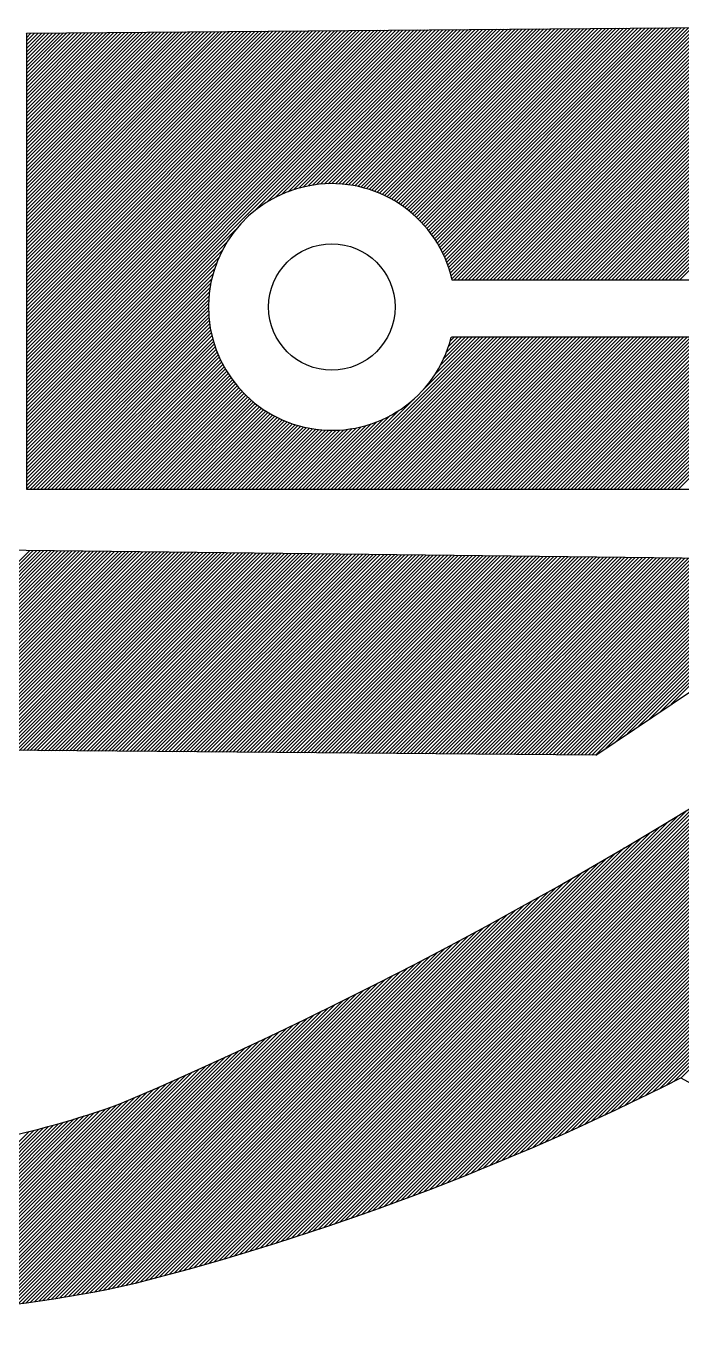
# Model space of a CAD drawing. Extents: x 0.4 to 28.1, y 0 to 28.5.
# Drawn here: x 6.95 to 10.18, y 6.37 to 12.85 of the extents above; entities that cross this region are included whole.
import ezdxf

# ---------------------------------------------------------------- set-up
doc = ezdxf.new("R2010")
doc.units = 0
doc.header["$MEASUREMENT"] = 0

msp = doc.modelspace()

# ---------------------------------------------------------------- linework, layer by layer
at = {"linetype": 'Continuous'}
for p, q in [((9.3824, 7.2965), (19.0401, 16.9541)), ((9.4133, 7.3097), (19.0294, 16.9257)), ((9.4444, 7.3231), (19.0185, 16.8972)), ((9.4756, 7.3366), (19.0076, 16.8686)), ((9.5071, 7.3504), (18.9966, 16.8399)), ((9.5386, 7.3643), (18.9854, 16.811)), ((9.5704, 7.3784), (18.9741, 16.7821)), ((9.6023, 7.3926), (18.9627, 16.753)), ((9.6345, 7.4071), (18.9512, 16.7238)), ((9.6668, 7.4217), (18.9395, 16.6945)), ((9.6993, 7.4366), (18.9278, 16.665)), ((9.732, 7.4516), (18.9385, 16.6581)), ((9.7649, 7.4668), (18.9562, 16.6581)), ((9.798, 7.4823), (18.9738, 16.6581)), ((9.8314, 7.4979), (18.9915, 16.6581)), ((9.8649, 7.5138), (19.0092, 16.6581)), ((9.8987, 7.5299), (19.0269, 16.6581)), ((9.9327, 7.5462), (19.0446, 16.6581)), ((9.9669, 7.5628), (19.0622, 16.6581)), ((10.0014, 7.5796), (19.0799, 16.6581)), ((10.0361, 7.5966), (18.7338, 16.2943)), ((10.0711, 7.6139), (18.7122, 16.255)), ((10.1064, 7.6315), (18.6903, 16.2154)), ((10.1419, 7.6493), (18.6682, 16.1756)), ((10.1754, 7.6652), (18.6459, 16.1356)), ((9.3737, 11.601), (11.7078, 13.9351)), ((9.3913, 11.601), (11.7166, 13.9263)), ((9.409, 11.601), (11.7254, 13.9174)), ((9.4267, 11.601), (11.7342, 13.9086)), ((9.4444, 11.601), (11.7431, 13.8997)), ((9.462, 11.601), (11.7519, 13.8909)), ((9.4797, 11.601), (11.7607, 13.882)), ((9.4974, 11.601), (11.7696, 13.8732)), ((9.5151, 11.601), (11.7784, 13.8644)), ((9.5328, 11.601), (11.7872, 13.8555)), ((9.5504, 11.601), (11.796, 13.8467)), ((9.5681, 11.601), (11.8049, 13.8378)), ((9.5858, 11.601), (11.8137, 13.829)), ((9.6035, 11.601), (11.8225, 13.8201)), ((9.6211, 11.601), (11.8314, 13.8113)), ((9.6388, 11.601), (11.8402, 13.8024)), ((9.6565, 11.601), (11.849, 13.7936)), ((9.6742, 11.601), (11.8578, 13.7847)), ((9.6919, 11.601), (11.8667, 13.7759)), ((9.7095, 11.601), (11.8755, 13.767)), ((9.7272, 11.601), (11.8843, 13.7582)), ((9.7449, 11.601), (11.8998, 13.7559)), ((9.7626, 11.601), (11.9174, 13.7559)), ((9.7802, 11.601), (11.9351, 13.7559)), ((9.7979, 11.601), (11.9528, 13.7559)), ((9.8156, 11.601), (11.9705, 13.7559)), ((9.8333, 11.601), (11.9881, 13.7559)), ((9.851, 11.601), (12.0058, 13.7559)), ((9.8686, 11.601), (12.0235, 13.7559)), ((9.8863, 11.601), (12.0412, 13.7559)), ((9.904, 11.601), (12.0589, 13.7559)), ((9.9217, 11.601), (12.0765, 13.7559)), ((9.9393, 11.601), (12.0942, 13.7559)), ((9.957, 11.601), (12.1119, 13.7559)), ((9.9747, 11.601), (12.1296, 13.7559)), ((9.9924, 11.601), (12.1472, 13.7559)), ((10.01, 11.601), (12.1649, 13.7559)), ((10.0277, 11.601), (12.1826, 13.7559)), ((10.0454, 11.601), (12.2003, 13.7559)), ((10.0631, 11.601), (12.218, 13.7559)), ((10.0808, 11.601), (12.2356, 13.7559)), ((10.0984, 11.601), (12.2533, 13.7559)), ((10.1161, 11.601), (12.271, 13.7559)), ((10.1338, 11.601), (12.2887, 13.7559)), ((10.1515, 11.601), (12.3063, 13.7559)), ((10.1691, 11.601), (12.324, 13.7559)), ((6.9458, 12.819), (10.5647, 12.8496)), ((6.9458, 10.8349), (8.9469, 12.8359)), ((6.9458, 10.8525), (8.929, 12.8358)), ((6.9458, 10.8702), (8.9112, 12.8356)), ((6.9458, 10.8879), (8.8934, 12.8355)), ((6.9458, 10.9056), (8.8755, 12.8353)), ((6.9458, 10.9232), (8.8577, 12.8352)), ((6.9458, 10.9409), (8.8399, 12.835)), ((6.9458, 10.9586), (8.8221, 12.8349)), ((6.9458, 10.9763), (8.8042, 12.8347)), ((6.9458, 10.994), (8.7864, 12.8346)), ((6.9458, 11.0116), (8.7686, 12.8344)), ((6.9458, 11.0293), (8.7507, 12.8343)), ((6.9458, 11.047), (8.7329, 12.8341)), ((6.9458, 11.0647), (8.7151, 12.834)), ((6.9458, 11.0823), (8.6973, 12.8338)), ((6.9458, 11.1), (8.6794, 12.8337)), ((6.9458, 11.1177), (8.6616, 12.8335)), ((6.9458, 11.1354), (8.6438, 12.8334)), ((6.9458, 11.1531), (8.6259, 12.8332)), ((6.9458, 11.1707), (8.6081, 12.8331)), ((6.9458, 11.1884), (8.5903, 12.8329)), ((6.9458, 11.2061), (8.5725, 12.8328)), ((6.9458, 11.2238), (8.5546, 12.8326)), ((6.9458, 11.2414), (8.5368, 12.8325)), ((6.9458, 11.2591), (8.519, 12.8323)), ((6.9458, 11.2768), (8.5011, 12.8322)), ((6.9458, 11.2945), (8.4833, 12.832)), ((6.9458, 11.3122), (8.4655, 12.8319)), ((6.9458, 11.3298), (8.4477, 12.8317)), ((6.9458, 11.3475), (8.4298, 12.8316)), ((6.9458, 11.3652), (8.412, 12.8314)), ((6.9458, 11.3829), (8.3942, 12.8313)), ((6.9458, 11.4005), (8.3763, 12.8311)), ((6.9458, 11.4182), (8.3585, 12.831)), ((6.9458, 11.4359), (8.3407, 12.8308)), ((6.9458, 11.4536), (8.3229, 12.8307)), ((6.9458, 11.4713), (8.305, 12.8305)), ((6.9458, 11.4889), (8.2872, 12.8304)), ((6.9458, 11.5066), (8.2694, 12.8302)), ((6.9458, 11.5243), (8.2515, 12.8301)), ((6.9458, 11.542), (8.2337, 12.8299)), ((6.9458, 11.5596), (8.2159, 12.8298)), ((6.9458, 11.5773), (8.1981, 12.8296)), ((6.9458, 11.595), (8.1802, 12.8295)), ((6.9458, 11.6127), (8.1624, 12.8293)), ((6.9458, 11.6304), (8.1446, 12.8292)), ((6.9458, 11.648), (8.1267, 12.829)), ((6.9458, 11.6657), (8.1089, 12.8289)), ((8.0711, 11.9426), (8.9647, 12.8361)), ((8.132, 11.9857), (8.9825, 12.8362)), ((8.173, 12.009), (9.0003, 12.8364)), ((8.207, 12.0253), (9.0182, 12.8365)), ((8.237, 12.0377), (9.036, 12.8367)), ((8.2643, 12.0473), (9.0538, 12.8369)), ((8.2896, 12.0549), (9.0717, 12.837)), ((8.3134, 12.0611), (9.0895, 12.8372)), ((8.3359, 12.0659), (9.1073, 12.8373)), ((8.3574, 12.0697), (9.1251, 12.8375)), ((8.378, 12.0727), (9.143, 12.8376)), ((8.3978, 12.0748), (9.1608, 12.8378)), ((8.4169, 12.0762), (9.1786, 12.8379)), ((8.4354, 12.077), (9.1965, 12.8381)), ((8.4534, 12.0773), (9.2143, 12.8382)), ((8.4708, 12.077), (9.2321, 12.8384)), ((8.4877, 12.0763), (9.2499, 12.8385)), ((8.5042, 12.0751), (9.2678, 12.8387)), ((8.5203, 12.0735), (9.2856, 12.8388)), ((8.536, 12.0716), (9.3034, 12.839)), ((8.5514, 12.0693), (9.3213, 12.8391)), ((8.5664, 12.0666), (9.3391, 12.8393)), ((8.5811, 12.0636), (9.3569, 12.8394)), ((8.5955, 12.0603), (9.3747, 12.8396)), ((8.6096, 12.0568), (9.3926, 12.8397)), ((8.6234, 12.0529), (9.4104, 12.8399)), ((8.637, 12.0488), (9.4282, 12.84)), ((8.6503, 12.0444), (9.4461, 12.8402)), ((8.6633, 12.0397), (9.4639, 12.8403)), ((8.6761, 12.0349), (9.4817, 12.8405)), ((8.6887, 12.0297), (9.4995, 12.8406)), ((8.701, 12.0244), (9.5174, 12.8408)), ((8.7131, 12.0188), (9.5352, 12.8409)), ((8.725, 12.013), (9.553, 12.8411)), ((8.7367, 12.007), (9.5709, 12.8412)), ((8.7481, 12.0008), (9.5887, 12.8414)), ((8.7594, 11.9944), (9.6065, 12.8415)), ((8.7705, 11.9878), (9.6243, 12.8417)), ((8.7813, 11.981), (9.6422, 12.8418)), ((8.792, 11.974), (9.66, 12.842)), ((8.8025, 11.9668), (9.6778, 12.8421)), ((8.8128, 11.9594), (9.6957, 12.8423)), ((8.8229, 11.9518), (9.7135, 12.8424)), ((8.8328, 11.9441), (9.7313, 12.8426)), ((8.8425, 11.9361), (9.7491, 12.8427)), ((8.8521, 11.928), (9.767, 12.8429)), ((8.8614, 11.9197), (9.7848, 12.843)), ((8.8706, 11.9112), (9.8026, 12.8432)), ((8.8796, 11.9025), (9.8205, 12.8433)), ((8.8884, 11.8936), (9.8383, 12.8435)), ((8.8971, 11.8846), (9.8561, 12.8436)), ((8.9055, 11.8754), (9.8739, 12.8438)), ((8.9138, 11.866), (9.8918, 12.8439)), ((8.9219, 11.8564), (9.9096, 12.8441)), ((8.9298, 11.8466), (9.9274, 12.8442)), ((8.9375, 11.8367), (9.9453, 12.8444)), ((8.9451, 11.8265), (9.9631, 12.8445)), ((8.9524, 11.8162), (9.9809, 12.8447)), ((8.9595, 11.8057), (9.9987, 12.8448)), ((8.9665, 11.7949), (10.0166, 12.845)), ((8.9733, 11.784), (10.0344, 12.8451)), ((8.9798, 11.7729), (10.0522, 12.8453)), ((8.9862, 11.7616), (10.0701, 12.8454)), ((8.9924, 11.7501), (10.0879, 12.8456)), ((8.9983, 11.7384), (10.1057, 12.8458)), ((9.0041, 11.7264), (10.1235, 12.8459)), ((9.0096, 11.7143), (10.1414, 12.8461)), ((9.0149, 11.7019), (10.1592, 12.8462)), ((9.0199, 11.6893), (10.177, 12.8464)), ((9.0248, 11.6764), (10.1949, 12.8465)), ((9.0293, 11.6633), (10.2127, 12.8467)), ((9.0337, 11.65), (10.2305, 12.8468)), ((9.0377, 11.6363), (10.2483, 12.847)), ((9.0415, 11.6225), (10.2662, 12.8471)), ((9.045, 11.6083), (10.284, 12.8473)), ((9.0555, 11.601), (10.3018, 12.8474)), ((9.0731, 11.601), (10.3197, 12.8476)), ((9.0908, 11.601), (10.3375, 12.8477)), ((9.1085, 11.601), (10.3553, 12.8479)), ((9.1262, 11.601), (10.3731, 12.848)), ((9.1438, 11.601), (10.391, 12.8482)), ((9.1615, 11.601), (10.4088, 12.8483)), ((9.1792, 11.601), (10.4266, 12.8485)), ((9.1969, 11.601), (10.4445, 12.8486)), ((9.2146, 11.601), (10.4623, 12.8488)), ((9.2322, 11.601), (10.4801, 12.8489)), ((9.2499, 11.601), (10.4979, 12.8491)), ((9.2676, 11.601), (10.5158, 12.8492)), ((9.2853, 11.601), (10.5336, 12.8494)), ((9.3029, 11.601), (10.5514, 12.8495)), ((9.3206, 11.601), (10.5693, 12.8498)), ((9.3383, 11.601), (10.5897, 12.8524)), ((9.356, 11.601), (10.6166, 12.8616)), ((6.9458, 11.6834), (8.0911, 12.8287)), ((6.9458, 11.7011), (8.0733, 12.8286)), ((6.9458, 11.7187), (8.0554, 12.8284)), ((6.9458, 11.7364), (8.0376, 12.8283)), ((6.9458, 11.7541), (8.0198, 12.8281)), ((6.9458, 11.7718), (8.0019, 12.828)), ((6.9458, 11.7895), (7.9841, 12.8278)), ((6.9458, 11.8071), (7.9663, 12.8276)), ((6.9458, 11.8248), (7.9485, 12.8275)), ((6.9458, 11.8425), (7.9306, 12.8273)), ((6.9458, 11.8602), (7.9128, 12.8272)), ((6.9458, 11.8778), (7.895, 12.827)), ((6.9458, 11.8955), (7.8771, 12.8269)), ((6.9458, 11.9132), (7.8593, 12.8267)), ((6.9458, 11.9309), (7.8415, 12.8266)), ((6.9458, 11.9486), (7.8237, 12.8264)), ((6.9458, 11.9662), (7.8058, 12.8263)), ((6.9458, 11.9839), (7.788, 12.8261)), ((6.9458, 12.0016), (7.7702, 12.826)), ((6.9458, 12.0193), (7.7523, 12.8258)), ((6.9458, 12.0369), (7.7345, 12.8257)), ((6.9458, 12.0546), (7.7167, 12.8255)), ((6.9458, 12.0723), (7.6989, 12.8254)), ((6.9458, 12.09), (7.681, 12.8252)), ((6.9458, 12.1077), (7.6632, 12.8251)), ((6.9458, 12.1253), (7.6454, 12.8249)), ((6.9458, 12.143), (7.6275, 12.8248)), ((6.9458, 12.1607), (7.6097, 12.8246)), ((6.9458, 12.1784), (7.5919, 12.8245)), ((6.9458, 12.196), (7.5741, 12.8243)), ((6.9458, 12.2137), (7.5562, 12.8242)), ((6.9458, 12.2314), (7.5384, 12.824)), ((6.9458, 12.2491), (7.5206, 12.8239)), ((6.9458, 12.2668), (7.5027, 12.8237)), ((6.9458, 12.2844), (7.4849, 12.8236)), ((6.9458, 12.3021), (7.4671, 12.8234)), ((6.9458, 12.3198), (7.4493, 12.8233)), ((6.9458, 12.3375), (7.4314, 12.8231)), ((6.9458, 12.3551), (7.4136, 12.823)), ((6.9458, 12.3728), (7.3958, 12.8228)), ((6.9458, 12.3905), (7.3779, 12.8227)), ((6.9458, 12.4082), (7.3601, 12.8225)), ((6.9458, 12.4258), (7.3423, 12.8224)), ((6.9458, 12.4435), (7.3245, 12.8222)), ((6.9458, 12.4612), (7.3066, 12.8221)), ((6.9458, 12.4789), (7.2888, 12.8219)), ((6.9458, 12.4966), (7.271, 12.8218)), ((6.9458, 12.5142), (7.2531, 12.8216)), ((6.9458, 12.5319), (7.2353, 12.8215)), ((6.9458, 12.5496), (7.2175, 12.8213)), ((6.9458, 12.5673), (7.1997, 12.8212)), ((6.9458, 12.5849), (7.1818, 12.821)), ((6.9458, 12.6026), (7.164, 12.8209)), ((6.9458, 12.6203), (7.1462, 12.8207)), ((6.9458, 12.638), (7.1283, 12.8206)), ((6.9458, 12.6557), (7.1105, 12.8204)), ((6.9458, 12.6733), (7.0927, 12.8203)), ((6.9458, 12.691), (7.0749, 12.8201)), ((6.9458, 12.7087), (7.057, 12.82)), ((6.9458, 12.7264), (7.0392, 12.8198)), ((6.9458, 12.744), (7.0214, 12.8197)), ((6.9458, 12.7617), (7.0035, 12.8195)), ((6.9458, 12.7794), (6.9857, 12.8194)), ((6.9458, 12.7971), (6.9679, 12.8192)), ((6.9458, 12.819), (6.9458, 10.5704)), ((6.9458, 12.8148), (6.9501, 12.819)), ((9.3517, 7.2834), (13.9678, 11.8996)), ((6.9458, 10.8172), (7.9794, 11.8508)), ((6.9458, 10.7995), (7.9362, 11.7899)), ((6.9458, 10.7818), (7.9129, 11.7489)), ((6.9458, 10.7641), (7.8966, 11.715)), ((6.9458, 10.7465), (7.8843, 11.685)), ((6.9458, 10.7288), (7.8746, 11.6577)), ((6.9458, 10.7111), (7.867, 11.6323)), ((6.9458, 10.6934), (7.8609, 11.6085)), ((11.3654, 11.601), (9.0467, 11.601)), ((6.9458, 10.6758), (7.856, 11.586)), ((6.9458, 10.6581), (7.8522, 11.5645)), ((6.9458, 10.6404), (7.8493, 11.5439)), ((9.3211, 7.2705), (13.6408, 11.5902)), ((6.9458, 10.6227), (7.8471, 11.5241)), ((6.9458, 10.605), (7.8457, 11.505)), ((6.9458, 10.5874), (7.8449, 11.4865)), ((6.9465, 10.5704), (7.8446, 11.4686)), ((6.9642, 10.5704), (7.8449, 11.4511)), ((6.9819, 10.5704), (7.8456, 11.4342)), ((6.9996, 10.5704), (7.8468, 11.4177)), ((7.0172, 10.5704), (7.8484, 11.4016)), ((7.0349, 10.5704), (7.8503, 11.3859)), ((7.0526, 10.5704), (7.8527, 11.3705)), ((7.0703, 10.5704), (7.8553, 11.3555)), ((7.0879, 10.5704), (7.8583, 11.3408)), ((9.2907, 7.2578), (13.4334, 11.4005)), ((7.1056, 10.5704), (7.8616, 11.3264)), ((7.1233, 10.5704), (7.8652, 11.3123)), ((7.141, 10.5704), (7.869, 11.2985)), ((7.1587, 10.5704), (7.8732, 11.2849)), ((8.4314, 10.5704), (9.181, 11.32)), ((8.4491, 10.5704), (9.1986, 11.32)), ((8.4668, 10.5704), (9.2163, 11.32)), ((8.4845, 10.5704), (9.234, 11.32)), ((8.5022, 10.5704), (9.2517, 11.32)), ((8.5198, 10.5704), (9.2694, 11.32)), ((8.5375, 10.5704), (9.287, 11.32)), ((8.5552, 10.5704), (9.3047, 11.32)), ((8.5729, 10.5704), (9.3224, 11.32)), ((8.5905, 10.5704), (9.3401, 11.32)), ((8.6082, 10.5704), (9.3577, 11.32)), ((8.6259, 10.5704), (9.3754, 11.32)), ((8.6436, 10.5704), (9.3931, 11.32)), ((8.6613, 10.5704), (9.4108, 11.32)), ((8.6789, 10.5704), (9.4285, 11.32)), ((8.6966, 10.5704), (9.4461, 11.32)), ((8.7143, 10.5704), (9.4638, 11.32)), ((8.732, 10.5704), (9.4815, 11.32)), ((8.7496, 10.5704), (9.4992, 11.32)), ((8.7673, 10.5704), (9.5168, 11.32)), ((8.785, 10.5704), (9.5345, 11.32)), ((8.8027, 10.5704), (9.5522, 11.32)), ((8.8204, 10.5704), (9.5699, 11.32)), ((8.838, 10.5704), (9.5876, 11.32)), ((8.8557, 10.5704), (9.6052, 11.32)), ((8.8734, 10.5704), (9.6229, 11.32)), ((8.8911, 10.5704), (9.6406, 11.32)), ((8.9016, 11.0583), (9.1633, 11.32)), ((8.9087, 10.5704), (9.6583, 11.32)), ((8.9264, 10.5704), (9.6759, 11.32)), ((8.9441, 10.5704), (9.6936, 11.32)), ((8.9618, 10.5704), (9.7113, 11.32)), ((8.9625, 11.1369), (9.1456, 11.32)), ((8.9795, 10.5704), (9.729, 11.32)), ((8.9884, 11.1804), (9.1279, 11.32)), ((8.9971, 10.5704), (9.7467, 11.32)), ((9.0059, 11.2156), (9.1103, 11.32)), ((9.0148, 10.5704), (9.7643, 11.32)), ((9.019, 11.2464), (9.0926, 11.32)), ((9.0292, 11.2742), (9.0749, 11.32)), ((9.0325, 10.5704), (9.782, 11.32)), ((9.0373, 11.3), (9.0572, 11.32)), ((11.5144, 11.32), (9.0427, 11.32)), ((9.0502, 10.5704), (9.7997, 11.32)), ((9.0678, 10.5704), (9.8174, 11.32)), ((9.0855, 10.5704), (9.835, 11.32)), ((9.1032, 10.5704), (9.8527, 11.32)), ((9.1209, 10.5704), (9.8704, 11.32)), ((9.1386, 10.5704), (9.8881, 11.32)), ((9.1562, 10.5704), (9.9058, 11.32)), ((9.1739, 10.5704), (9.9234, 11.32)), ((9.1916, 10.5704), (9.9411, 11.32)), ((9.2093, 10.5704), (9.9588, 11.32)), ((9.2269, 10.5704), (9.9765, 11.32)), ((9.2446, 10.5704), (9.9941, 11.32)), ((9.2623, 10.5704), (10.0118, 11.32)), ((9.28, 10.5704), (10.0295, 11.32)), ((9.2977, 10.5704), (10.0472, 11.32)), ((9.3153, 10.5704), (10.0649, 11.32)), ((9.333, 10.5704), (10.0825, 11.32)), ((9.3507, 10.5704), (10.1002, 11.32)), ((9.3684, 10.5704), (10.1179, 11.32)), ((9.386, 10.5704), (10.1356, 11.32)), ((9.4037, 10.5704), (10.1532, 11.32)), ((9.4214, 10.5704), (10.1709, 11.32)), ((9.4391, 10.5704), (10.1886, 11.32)), ((9.4568, 10.5704), (10.2063, 11.32)), ((9.4744, 10.5704), (10.224, 11.32)), ((9.4921, 10.5704), (10.2416, 11.32)), ((9.5098, 10.5704), (10.2593, 11.32)), ((9.5275, 10.5704), (10.277, 11.32)), ((9.5451, 10.5704), (10.2947, 11.32)), ((9.5628, 10.5704), (10.3123, 11.32)), ((9.5805, 10.5704), (10.33, 11.32)), ((9.5982, 10.5704), (10.3477, 11.32)), ((9.6159, 10.5704), (10.3654, 11.32)), ((9.6335, 10.5704), (10.3831, 11.32)), ((9.6512, 10.5704), (10.4007, 11.32)), ((9.6689, 10.5704), (10.4184, 11.32)), ((9.6866, 10.5704), (10.4361, 11.32)), ((9.7042, 10.5704), (10.4538, 11.32)), ((9.7219, 10.5704), (10.4714, 11.32)), ((9.7396, 10.5704), (10.4891, 11.32)), ((9.7573, 10.5704), (10.5068, 11.32)), ((9.775, 10.5704), (10.5245, 11.32)), ((9.7926, 10.5704), (10.5422, 11.32)), ((9.8103, 10.5704), (10.5598, 11.32)), ((9.828, 10.5704), (10.5775, 11.32)), ((9.8457, 10.5704), (10.5952, 11.32)), ((9.8633, 10.5704), (10.6129, 11.32)), ((9.881, 10.5704), (10.6305, 11.32)), ((9.8987, 10.5704), (10.6482, 11.32)), ((9.9164, 10.5704), (10.6659, 11.32)), ((9.9341, 10.5704), (10.6836, 11.32)), ((9.9517, 10.5704), (10.7013, 11.32)), ((9.9694, 10.5704), (10.7189, 11.32)), ((9.9871, 10.5704), (10.7366, 11.32)), ((10.0048, 10.5704), (10.7543, 11.32)), ((10.0224, 10.5704), (10.772, 11.32)), ((10.0401, 10.5704), (10.7896, 11.32)), ((10.0578, 10.5704), (10.8073, 11.32)), ((10.0755, 10.5704), (10.825, 11.32)), ((10.0932, 10.5704), (10.8427, 11.32)), ((10.1108, 10.5704), (10.8603, 11.32)), ((10.1285, 10.5704), (10.878, 11.32)), ((10.1462, 10.5704), (10.8957, 11.32)), ((10.1639, 10.5704), (10.9134, 11.32)), ((7.1763, 10.5704), (7.8775, 11.2717)), ((7.194, 10.5704), (7.8822, 11.2586)), ((7.2117, 10.5704), (7.8871, 11.2458)), ((7.2294, 10.5704), (7.8922, 11.2333)), ((7.247, 10.5704), (7.8975, 11.2209)), ((9.2604, 7.2452), (13.267, 11.2518)), ((7.2647, 10.5704), (7.9031, 11.2088)), ((7.2824, 10.5704), (7.9089, 11.1969)), ((7.3001, 10.5704), (7.9149, 11.1852)), ((7.3178, 10.5704), (7.9211, 11.1738)), ((7.3354, 10.5704), (7.9275, 11.1625)), ((7.3531, 10.5704), (7.9341, 11.1514)), ((7.3708, 10.5704), (7.9409, 11.1406)), ((7.3885, 10.5704), (7.9479, 11.1299)), ((7.4061, 10.5704), (7.9551, 11.1194)), ((7.4238, 10.5704), (7.9625, 11.1091)), ((7.4415, 10.5704), (7.9701, 11.099)), ((7.4592, 10.5704), (7.9778, 11.0891)), ((7.4769, 10.5704), (7.9858, 11.0794)), ((9.2303, 7.2327), (13.1234, 11.1258)), ((7.4945, 10.5704), (7.9939, 11.0698)), ((7.5122, 10.5704), (8.0022, 11.0605)), ((7.5299, 10.5704), (8.0107, 11.0513)), ((7.5476, 10.5704), (8.0194, 11.0423)), ((7.5652, 10.5704), (8.0283, 11.0335)), ((7.5829, 10.5704), (8.0373, 11.0248)), ((7.6006, 10.5704), (8.0465, 11.0164)), ((8.4138, 10.5704), (8.8637, 11.0203)), ((9.2003, 7.2204), (12.9949, 11.015)), ((7.6183, 10.5704), (8.0559, 11.0081)), ((7.636, 10.5704), (8.0655, 11)), ((7.6536, 10.5704), (8.0753, 10.9921)), ((7.6713, 10.5704), (8.0853, 10.9844)), ((7.689, 10.5704), (8.0954, 10.9769)), ((7.7067, 10.5704), (8.1057, 10.9695)), ((7.7243, 10.5704), (8.1163, 10.9624)), ((7.742, 10.5704), (8.127, 10.9554)), ((8.3961, 10.5704), (8.785, 10.9594)), ((7.7597, 10.5704), (8.1379, 10.9486)), ((7.7774, 10.5704), (8.149, 10.9421)), ((7.7951, 10.5704), (8.1603, 10.9357)), ((7.8127, 10.5704), (8.1718, 10.9296)), ((7.8304, 10.5704), (8.1836, 10.9236)), ((7.8481, 10.5704), (8.1955, 10.9179)), ((7.8658, 10.5704), (8.2077, 10.9124)), ((7.8834, 10.5704), (8.2201, 10.9071)), ((7.9011, 10.5704), (8.2327, 10.902)), ((7.9188, 10.5704), (8.2455, 10.8972)), ((7.9365, 10.5704), (8.2586, 10.8926)), ((7.9542, 10.5704), (8.272, 10.8883)), ((8.3254, 10.5704), (8.6477, 10.8927)), ((8.3431, 10.5704), (8.6755, 10.9029)), ((8.3607, 10.5704), (8.7063, 10.916)), ((8.3784, 10.5704), (8.7415, 10.9335)), ((9.1705, 7.2083), (12.8774, 10.9152)), ((7.9718, 10.5704), (8.2856, 10.8842)), ((7.9895, 10.5704), (8.2995, 10.8804)), ((8.0072, 10.5704), (8.3136, 10.8769)), ((8.0249, 10.5704), (8.3281, 10.8737)), ((8.0425, 10.5704), (8.3429, 10.8708)), ((8.0602, 10.5704), (8.3579, 10.8682)), ((8.0779, 10.5704), (8.3734, 10.8659)), ((8.0956, 10.5704), (8.3892, 10.8641)), ((8.1133, 10.5704), (8.4054, 10.8626)), ((8.1309, 10.5704), (8.422, 10.8615)), ((8.1486, 10.5704), (8.439, 10.8609)), ((8.1663, 10.5704), (8.4566, 10.8607)), ((8.184, 10.5704), (8.4746, 10.8611)), ((8.2016, 10.5704), (8.4932, 10.8621)), ((8.2193, 10.5704), (8.5125, 10.8636)), ((8.237, 10.5704), (8.5325, 10.8659)), ((8.2547, 10.5704), (8.5533, 10.8691)), ((8.2724, 10.5704), (8.575, 10.8731)), ((8.29, 10.5704), (8.5978, 10.8782)), ((8.3077, 10.5704), (8.6219, 10.8847)), ((9.1408, 7.1963), (12.7683, 10.8238)), ((9.1113, 7.1844), (12.6659, 10.7391)), ((9.0819, 7.1727), (12.5691, 10.6599)), ((6.9458, 10.5704), (11.6176, 10.5704)), ((9.0526, 7.1611), (12.477, 10.5854)), ((9.0235, 7.1496), (12.3888, 10.515)), ((8.9944, 7.1383), (12.3041, 10.448)), ((8.9656, 7.1271), (12.2225, 10.384)), ((8.9368, 7.116), (12.1436, 10.3228)), ((6.0498, 9.3555), (6.9611, 10.2668)), ((6.0618, 9.3498), (6.9786, 10.2666)), ((6.0739, 9.3443), (6.9961, 10.2664)), ((6.0863, 9.339), (7.0136, 10.2662)), ((6.0989, 9.3339), (7.031, 10.266)), ((6.1116, 9.329), (7.0485, 10.2658)), ((6.1246, 9.3242), (7.066, 10.2657)), ((6.1378, 9.3198), (7.0835, 10.2655)), ((6.1512, 9.3155), (7.101, 10.2653)), ((6.1648, 9.3115), (7.1184, 10.2651)), ((6.1787, 9.3077), (7.1359, 10.2649)), ((6.1928, 9.3041), (7.1534, 10.2647)), ((6.2072, 9.3008), (7.1709, 10.2645)), ((6.2219, 9.2978), (7.1884, 10.2643)), ((6.2368, 9.295), (7.2058, 10.2641)), ((6.252, 9.2926), (7.2233, 10.2639)), ((6.2676, 9.2904), (7.2408, 10.2637)), ((6.2834, 9.2886), (7.2583, 10.2635)), ((6.2996, 9.2871), (7.2758, 10.2633)), ((6.3162, 9.286), (7.2932, 10.2631)), ((6.3331, 9.2853), (7.3107, 10.2629)), ((6.3504, 9.2849), (7.3282, 10.2627)), ((6.3682, 9.285), (7.3457, 10.2625)), ((6.3861, 9.2853), (7.3632, 10.2623)), ((6.4037, 9.2851), (7.3806, 10.2621)), ((6.4212, 9.285), (7.3981, 10.2619)), ((6.4388, 9.2849), (7.4156, 10.2617)), ((6.4563, 9.2847), (7.4331, 10.2615)), ((6.4738, 9.2846), (7.4506, 10.2613)), ((6.4914, 9.2845), (7.468, 10.2611)), ((6.5089, 9.2843), (7.4855, 10.2609)), ((6.5265, 9.2842), (7.503, 10.2607)), ((6.544, 9.284), (7.5205, 10.2605)), ((6.5615, 9.2839), (7.538, 10.2603)), ((6.5791, 9.2838), (7.5554, 10.2601)), ((6.5966, 9.2836), (7.5729, 10.2599)), ((6.6142, 9.2835), (7.5904, 10.2597)), ((6.6317, 9.2834), (7.6079, 10.2595)), ((6.6492, 9.2832), (7.6254, 10.2593)), ((6.6668, 9.2831), (7.6428, 10.2591)), ((6.6843, 9.2829), (7.6603, 10.2589)), ((6.7019, 9.2828), (7.6778, 10.2587)), ((6.7194, 9.2827), (7.6953, 10.2585)), ((6.7369, 9.2825), (7.7128, 10.2583)), ((11.1842, 10.2191), (6.7498, 10.2692)), ((6.7545, 9.2824), (7.7302, 10.2581)), ((6.772, 9.2822), (7.7477, 10.2579)), ((6.7896, 9.2821), (7.7652, 10.2577)), ((6.8071, 9.282), (7.7827, 10.2576)), ((6.8246, 9.2818), (7.8002, 10.2574)), ((6.8422, 9.2817), (7.8176, 10.2572)), ((6.8597, 9.2816), (7.8351, 10.257)), ((6.8773, 9.2814), (7.8526, 10.2568)), ((6.8948, 9.2813), (7.8701, 10.2566)), ((6.9123, 9.2811), (7.8876, 10.2564)), ((6.9299, 9.281), (7.905, 10.2562)), ((6.9474, 9.2809), (7.9225, 10.256)), ((6.965, 9.2807), (7.94, 10.2558)), ((6.9825, 9.2806), (7.9575, 10.2556)), ((7, 9.2805), (7.975, 10.2554)), ((7.0176, 9.2803), (7.9924, 10.2552)), ((7.0351, 9.2802), (8.0099, 10.255)), ((7.0527, 9.28), (8.0274, 10.2548)), ((7.0702, 9.2799), (8.0449, 10.2546)), ((7.0877, 9.2798), (8.0624, 10.2544)), ((7.1053, 9.2796), (8.0798, 10.2542)), ((7.1228, 9.2795), (8.0973, 10.254)), ((7.1404, 9.2794), (8.1148, 10.2538)), ((7.1579, 9.2792), (8.1323, 10.2536)), ((7.1754, 9.2791), (8.1498, 10.2534)), ((7.193, 9.2789), (8.1672, 10.2532)), ((7.2105, 9.2788), (8.1847, 10.253)), ((7.2281, 9.2787), (8.2022, 10.2528)), ((7.2456, 9.2785), (8.2197, 10.2526)), ((7.2631, 9.2784), (8.2372, 10.2524)), ((7.2807, 9.2782), (8.2546, 10.2522)), ((7.2982, 9.2781), (8.2721, 10.252)), ((7.3158, 9.278), (8.2896, 10.2518)), ((7.3333, 9.2778), (8.3071, 10.2516)), ((7.3508, 9.2777), (8.3246, 10.2514)), ((7.3684, 9.2776), (8.342, 10.2512)), ((7.3859, 9.2774), (8.3595, 10.251)), ((7.4034, 9.2773), (8.377, 10.2508)), ((7.421, 9.2771), (8.3945, 10.2506)), ((7.4385, 9.277), (8.412, 10.2504)), ((7.4561, 9.2769), (8.4294, 10.2502)), ((7.4736, 9.2767), (8.4469, 10.25)), ((7.4911, 9.2766), (8.4644, 10.2498)), ((7.5087, 9.2765), (8.4819, 10.2496)), ((7.5262, 9.2763), (8.4994, 10.2495)), ((7.5438, 9.2762), (8.5168, 10.2493)), ((7.5613, 9.276), (8.5343, 10.2491)), ((7.5788, 9.2759), (8.5518, 10.2489)), ((7.5964, 9.2758), (8.5693, 10.2487)), ((7.6139, 9.2756), (8.5868, 10.2485)), ((7.6315, 9.2755), (8.6042, 10.2483)), ((7.649, 9.2754), (8.6217, 10.2481)), ((7.6665, 9.2752), (8.6392, 10.2479)), ((7.6841, 9.2751), (8.6567, 10.2477)), ((7.7016, 9.2749), (8.6742, 10.2475)), ((7.7192, 9.2748), (8.6916, 10.2473)), ((7.7367, 9.2747), (8.7091, 10.2471)), ((7.7542, 9.2745), (8.7266, 10.2469)), ((7.7718, 9.2744), (8.7441, 10.2467)), ((7.7893, 9.2742), (8.7616, 10.2465)), ((7.8069, 9.2741), (8.779, 10.2463)), ((7.8244, 9.274), (8.7965, 10.2461)), ((7.8419, 9.2738), (8.814, 10.2459)), ((7.8595, 9.2737), (8.8315, 10.2457)), ((7.877, 9.2736), (8.849, 10.2455)), ((7.8946, 9.2734), (8.8664, 10.2453)), ((7.9121, 9.2733), (8.8839, 10.2451)), ((7.9296, 9.2731), (8.9014, 10.2449)), ((7.9472, 9.273), (8.9189, 10.2447)), ((7.9647, 9.2729), (8.9364, 10.2445)), ((7.9823, 9.2727), (8.9538, 10.2443)), ((7.9998, 9.2726), (8.9713, 10.2441)), ((8.0173, 9.2725), (8.9888, 10.2439)), ((8.0349, 9.2723), (9.0063, 10.2437)), ((8.0524, 9.2722), (9.0238, 10.2435)), ((8.07, 9.272), (9.0412, 10.2433)), ((8.0875, 9.2719), (9.0587, 10.2431)), ((8.105, 9.2718), (9.0762, 10.2429)), ((8.1226, 9.2716), (9.0937, 10.2427)), ((8.1401, 9.2715), (9.1112, 10.2425)), ((8.1577, 9.2714), (9.1286, 10.2423)), ((8.1752, 9.2712), (9.1461, 10.2421)), ((8.1927, 9.2711), (9.1636, 10.2419)), ((8.2103, 9.2709), (9.1811, 10.2417)), ((8.2278, 9.2708), (9.1986, 10.2415)), ((8.2454, 9.2707), (9.216, 10.2414)), ((8.2629, 9.2705), (9.2335, 10.2412)), ((8.2804, 9.2704), (9.251, 10.241)), ((8.298, 9.2702), (9.2685, 10.2408)), ((8.3155, 9.2701), (9.286, 10.2406)), ((8.3331, 9.27), (9.3034, 10.2404)), ((8.3506, 9.2698), (9.3209, 10.2402)), ((8.3681, 9.2697), (9.3384, 10.24)), ((8.3857, 9.2696), (9.3559, 10.2398)), ((8.4032, 9.2694), (9.3734, 10.2396)), ((8.4208, 9.2693), (9.3908, 10.2394)), ((8.4383, 9.2691), (9.4083, 10.2392)), ((8.4558, 9.269), (9.4258, 10.239)), ((8.4734, 9.2689), (9.4433, 10.2388)), ((8.4909, 9.2687), (9.4608, 10.2386)), ((8.5085, 9.2686), (9.4782, 10.2384)), ((8.526, 9.2685), (9.4957, 10.2382)), ((8.5435, 9.2683), (9.5132, 10.238)), ((8.5611, 9.2682), (9.5307, 10.2378)), ((8.5786, 9.268), (9.5482, 10.2376)), ((8.5961, 9.2679), (9.5656, 10.2374)), ((8.6137, 9.2678), (9.5831, 10.2372)), ((8.9082, 7.1051), (12.0672, 10.2641)), ((8.6312, 9.2676), (9.6006, 10.237)), ((8.6488, 9.2675), (9.6181, 10.2368)), ((8.6663, 9.2673), (9.6356, 10.2366)), ((8.6838, 9.2672), (9.6531, 10.2364)), ((8.7014, 9.2671), (9.6705, 10.2362)), ((8.7189, 9.2669), (9.688, 10.236)), ((8.7365, 9.2668), (9.7055, 10.2358)), ((8.754, 9.2667), (9.723, 10.2356)), ((8.7715, 9.2665), (9.7405, 10.2354)), ((8.7891, 9.2664), (9.7579, 10.2352)), ((8.8066, 9.2662), (9.7754, 10.235)), ((8.8242, 9.2661), (9.7929, 10.2348)), ((8.8417, 9.266), (9.8104, 10.2346)), ((8.8592, 9.2658), (9.8279, 10.2344)), ((8.8768, 9.2657), (9.8453, 10.2342)), ((8.8797, 7.0942), (11.993, 10.2075)), ((8.8943, 9.2656), (9.8628, 10.234)), ((8.9119, 9.2654), (9.8803, 10.2338)), ((8.9294, 9.2653), (9.8978, 10.2336)), ((8.9469, 9.2651), (9.9153, 10.2335)), ((8.9645, 9.265), (9.9327, 10.2333)), ((8.982, 9.2649), (9.9502, 10.2331)), ((8.9996, 9.2647), (9.9677, 10.2329)), ((9.0171, 9.2646), (9.9852, 10.2327)), ((9.0346, 9.2645), (10.0027, 10.2325)), ((9.0522, 9.2643), (10.0201, 10.2323)), ((9.0697, 9.2642), (10.0376, 10.2321)), ((9.0873, 9.264), (10.0551, 10.2319)), ((9.1048, 9.2639), (10.0726, 10.2317)), ((9.1223, 9.2638), (10.0901, 10.2315)), ((9.1399, 9.2636), (10.1075, 10.2313)), ((9.1574, 9.2635), (10.125, 10.2311)), ((9.175, 9.2633), (10.1425, 10.2309)), ((9.1925, 9.2632), (10.16, 10.2307)), ((9.21, 9.2631), (10.1775, 10.2305)), ((9.2276, 9.2629), (10.1949, 10.2303)), ((9.2451, 9.2628), (10.2124, 10.2301)), ((9.2627, 9.2627), (10.2299, 10.2299)), ((9.2802, 9.2625), (10.2474, 10.2297)), ((9.2977, 9.2624), (10.2649, 10.2295)), ((9.3153, 9.2622), (10.2823, 10.2293)), ((9.3328, 9.2621), (10.2998, 10.2291)), ((9.3504, 9.262), (10.3173, 10.2289)), ((9.3679, 9.2618), (10.3348, 10.2287)), ((9.3854, 9.2617), (10.3523, 10.2285)), ((9.403, 9.2616), (10.3697, 10.2283)), ((9.4205, 9.2614), (10.3872, 10.2281)), ((9.4381, 9.2613), (10.4047, 10.2279)), ((9.4556, 9.2611), (10.4222, 10.2277)), ((9.4731, 9.261), (10.4397, 10.2275)), ((9.4907, 9.2609), (10.4571, 10.2273)), ((9.5082, 9.2607), (10.4746, 10.2271)), ((9.5258, 9.2606), (10.4921, 10.2269)), ((9.5433, 9.2605), (10.5096, 10.2267)), ((9.5608, 9.2603), (10.5271, 10.2265)), ((9.5784, 9.2602), (10.5445, 10.2263)), ((9.5959, 9.26), (10.562, 10.2261)), ((9.6135, 9.2599), (10.5795, 10.2259)), ((9.631, 9.2598), (10.597, 10.2257)), ((9.6485, 9.2596), (10.6145, 10.2255)), ((9.6661, 9.2595), (10.6319, 10.2254)), ((9.6836, 9.2593), (10.6494, 10.2252)), ((9.7012, 9.2592), (10.6669, 10.225)), ((9.7187, 9.2591), (10.6844, 10.2248)), ((9.7362, 9.2589), (10.7019, 10.2246)), ((9.7538, 9.2588), (10.7193, 10.2244)), ((9.7553, 9.2588), (11.1842, 10.2191)), ((9.8046, 9.2919), (10.7368, 10.2242)), ((9.8585, 9.3282), (10.7543, 10.224)), ((9.9124, 9.3644), (10.7718, 10.2238)), ((9.9663, 9.4006), (10.7893, 10.2236)), ((10.0202, 9.4368), (10.8067, 10.2234)), ((10.0741, 9.4731), (10.8242, 10.2232)), ((10.128, 9.5093), (10.8417, 10.223)), ((8.8513, 7.0835), (11.9207, 10.153)), ((8.7949, 7.0625), (11.7817, 10.0493)), ((8.823, 7.073), (11.8504, 10.1003)), ((8.7669, 7.0521), (11.7145, 9.9998)), ((8.7389, 7.0419), (11.6488, 9.9518)), ((8.6834, 7.0217), (11.5214, 9.8597)), ((8.7111, 7.0318), (11.5845, 9.9051)), ((8.6559, 7.0118), (11.4595, 9.8155)), ((8.601, 6.9923), (11.3389, 9.7303)), ((8.6284, 7.002), (11.3987, 9.7723)), ((8.5737, 6.9828), (11.2801, 9.6891)), ((8.5195, 6.9639), (11.1653, 9.6097)), ((8.5466, 6.9733), (11.2223, 9.649)), ((8.4657, 6.9454), (11.0538, 9.5336)), ((8.4926, 6.9546), (11.1092, 9.5712)), ((8.4123, 6.9273), (10.9454, 9.4605)), ((8.4389, 6.9363), (10.9992, 9.4966)), ((8.3857, 6.9185), (10.8922, 9.425)), ((8.3328, 6.9009), (10.7878, 9.3559)), ((8.3592, 6.9097), (10.8397, 9.3901)), ((9.7553, 9.2588), (6.3198, 9.2858)), ((8.2803, 6.8838), (10.6859, 9.2893)), ((8.3065, 6.8923), (10.7366, 9.3224)), ((8.2282, 6.867), (10.5862, 9.225)), ((8.2542, 6.8754), (10.6358, 9.2569)), ((8.1764, 6.8506), (10.4886, 9.1627)), ((8.2023, 6.8588), (10.5371, 9.1936)), ((8.0994, 6.8266), (10.3457, 9.0729)), ((8.125, 6.8345), (10.3929, 9.1024)), ((8.1507, 6.8425), (10.4405, 9.1323)), ((8.0484, 6.811), (10.2527, 9.0153)), ((8.0739, 6.8187), (10.299, 9.0439)), ((7.9978, 6.7957), (10.1614, 8.9593)), ((8.0231, 6.8033), (10.2068, 8.9871)), ((7.9224, 6.7734), (10.0272, 8.8781)), ((7.9475, 6.7808), (10.0715, 8.9048)), ((7.9726, 6.7882), (10.1163, 8.9319)), ((7.8726, 6.7589), (9.9395, 8.8258)), ((7.8975, 6.7661), (9.9832, 8.8518)), ((7.7984, 6.7377), (9.8105, 8.7498)), ((7.823, 6.7447), (9.8532, 8.7749)), ((7.8478, 6.7518), (9.8962, 8.8002)), ((7.7492, 6.7239), (9.7261, 8.7008)), ((7.7738, 6.7308), (9.7681, 8.7252)), ((7.6761, 6.7038), (9.6016, 8.6293)), ((7.7004, 6.7105), (9.6428, 8.6528)), ((7.7248, 6.7172), (9.6843, 8.6767)), ((7.6035, 6.6843), (9.4796, 8.5603)), ((7.6277, 6.6907), (9.52, 8.5831)), ((7.6518, 6.6972), (9.5606, 8.6061)), ((7.5316, 6.6654), (9.3598, 8.4936)), ((7.5555, 6.6716), (9.3995, 8.5156)), ((7.5795, 6.6779), (9.4394, 8.5378)), ((7.4612, 6.648), (9.2423, 8.4291)), ((7.484, 6.6531), (9.2812, 8.4504)), ((7.5078, 6.6592), (9.3204, 8.4719)), ((7.3936, 6.6334), (9.1267, 8.3666)), ((7.416, 6.6382), (9.165, 8.3872)), ((7.4386, 6.6431), (9.2035, 8.408)), ((7.3269, 6.6198), (9.013, 8.3059)), ((7.349, 6.6243), (9.0507, 8.3259)), ((7.3713, 6.6288), (9.0886, 8.3462)), ((7.2612, 6.6072), (8.9012, 8.2471)), ((7.283, 6.6113), (8.9383, 8.2665)), ((7.3049, 6.6155), (8.9756, 8.2861)), ((7.1751, 6.5917), (8.7546, 8.1713)), ((7.1965, 6.5954), (8.791, 8.19)), ((7.218, 6.5992), (8.8276, 8.2088)), ((7.2396, 6.6032), (8.8643, 8.2279)), ((7.1114, 6.5811), (8.6466, 8.1163)), ((7.1325, 6.5845), (8.6824, 8.1344)), ((7.1537, 6.5881), (8.7185, 8.1528)), ((7.0278, 6.5682), (8.5049, 8.0452)), ((7.0486, 6.5713), (8.54, 8.0628)), ((7.0694, 6.5744), (8.5754, 8.0804)), ((7.0904, 6.5777), (8.6109, 8.0983)), ((6.9455, 6.5566), (8.3656, 7.9767)), ((6.966, 6.5594), (8.4002, 7.9936)), ((6.9865, 6.5622), (8.4349, 8.0107)), ((7.0071, 6.5652), (8.4698, 8.0279)), ((6.8646, 6.5464), (8.2287, 7.9105)), ((6.8847, 6.5488), (8.2627, 7.9268)), ((6.9049, 6.5514), (8.2969, 7.9433)), ((6.9252, 6.554), (8.3312, 7.9599)), ((6.7849, 6.5374), (8.094, 7.8465)), ((6.8047, 6.5395), (8.1275, 7.8623)), ((6.8246, 6.5417), (8.1611, 7.8782)), ((6.8445, 6.544), (8.1948, 7.8943)), ((6.7063, 6.5295), (7.9614, 7.7846)), ((6.7258, 6.5314), (7.9944, 7.7999)), ((6.7454, 6.5333), (8.0274, 7.8153)), ((6.7651, 6.5353), (8.0607, 7.8308)), ((6.6289, 6.5228), (7.8308, 7.7247)), ((6.6481, 6.5244), (7.8632, 7.7395)), ((6.6674, 6.526), (7.8958, 7.7544)), ((6.6868, 6.5277), (7.9286, 7.7695)), ((6.5335, 6.5159), (7.6701, 7.6524)), ((6.5525, 6.5171), (7.702, 7.6666)), ((6.5715, 6.5184), (7.734, 7.681)), ((6.5905, 6.5198), (7.7661, 7.6954)), ((6.6097, 6.5213), (7.7984, 7.71)), ((6.4398, 6.5105), (7.5121, 7.5829)), ((6.4584, 6.5115), (7.5435, 7.5966)), ((6.4771, 6.5125), (7.575, 7.6104)), ((6.4959, 6.5135), (7.6066, 7.6243)), ((6.5147, 6.5147), (7.6383, 7.6383)), ((6.3475, 6.5066), (7.3627, 7.5218)), ((6.3659, 6.5073), (7.3899, 7.5313)), ((6.3843, 6.508), (7.4186, 7.5424)), ((6.4027, 6.5088), (7.4497, 7.5558)), ((6.4212, 6.5096), (7.4809, 7.5693)), ((6.2029, 6.5034), (7.1542, 7.4548)), ((6.2208, 6.5036), (7.1795, 7.4623)), ((6.2387, 6.5039), (7.205, 7.4701)), ((6.2567, 6.5042), (7.2307, 7.4782)), ((6.2748, 6.5046), (7.2566, 7.4864)), ((6.2929, 6.505), (7.2828, 7.4949)), ((6.311, 6.5055), (7.3092, 7.5036)), ((6.3293, 6.506), (7.3358, 7.5126)), ((6.0616, 6.5035), (6.9592, 7.4012)), ((6.0791, 6.5034), (6.983, 7.4072)), ((6.0966, 6.5032), (7.0069, 7.4135)), ((6.1142, 6.5031), (7.031, 7.4199)), ((6.1318, 6.5031), (7.0552, 7.4265)), ((6.1495, 6.5031), (7.0797, 7.4333)), ((6.1673, 6.5031), (7.1044, 7.4402)), ((6.185, 6.5032), (7.1292, 7.4474))]:
    msp.add_line(p, q, dxfattribs=at)
msp.add_circle((8.4529, 11.469), 0.3119, dxfattribs=at)
for centre, radius, start, end in [((-1.2204, 27.6282), 21.8649, 293.24037, 326.81804), ((8.4529, 11.469), 0.6083, 12.53706, 345.81804), ((14.2518, 14.2518), 14.2518, 193.74387, 346.25613), ((14.2571, 14.2697), 13.1214, 195.03511, 344.96489), ((4.2274, 19.3858), 13.1426, 284.34913, 296.90415), ((12.6851, 12.1992), 5.1823, 241.02138, 274.57562), ((6.1384, 12.61), 6.1069, 262.20931, 282.7336)]:
    msp.add_arc(centre, radius, start, end, dxfattribs=at)
msp.add_arc((5.7564, 12.1586), 4.9071, 274.20431, 289.6585)

doc.saveas('drawing.dxf')
